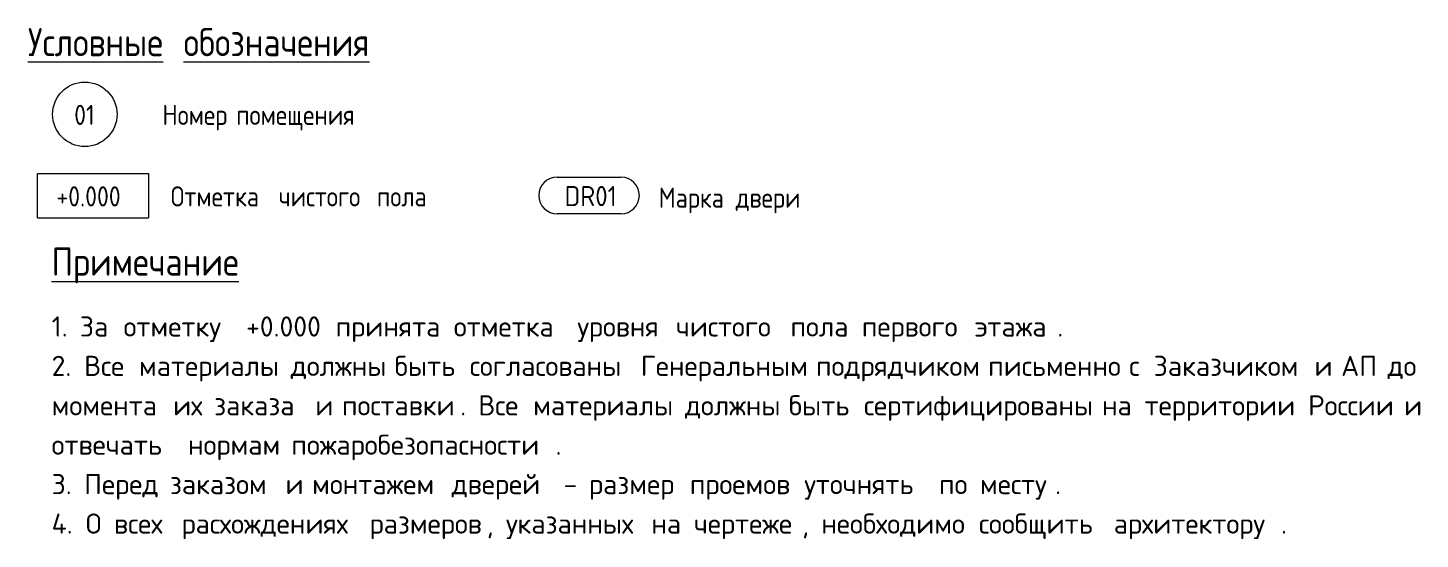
# Model space of a CAD drawing. Header units: millimetres. Extents: x 81632 to 272167, y -8553 to 29000.
# Drawn here: x 271994.4 to 272167.4, y 2388.3 to 2451.8 of the extents above; entities that cross this region are included whole.
import ezdxf

# ---------------------------------------------------------------- set-up
doc = ezdxf.new("R2010")
doc.units = ezdxf.units.MM
doc.layers.add('A-DETL-2', color=7, linetype='Continuous', lineweight=9)
doc.layers.add('G-ANNO-TEXT', color=7, linetype='Continuous', lineweight=9)
doc.styles.add('GOST Common_2', font='GOST_Common.ttf', dxfattribs={"width": 0.9, "height": 3.5})
doc.styles.add('GOST Common_3', font='GOST_Common.ttf', dxfattribs={"width": 0.9, "height": 2.5})
doc.styles.add('ISOCPEUR_2', font='isocpeur.ttf', dxfattribs={"width": 0.9, "height": 2.5})
doc.styles.add('ISOCPEUR_3', font='isocpeur.ttf', dxfattribs={"height": 2.5})

msp = doc.modelspace()

# ---------------------------------------------------------------- linework, layer by layer
at = {"layer": 'A-DETL-2'}
for p, q in [((271995.64, 2433.7), (272009.43, 2433.7)), ((271995.64, 2428.2), (271995.64, 2433.7)), ((272009.43, 2433.7), (272009.43, 2428.2)), ((272060.18, 2433.27), (272068.11, 2433.27)), ((271995.64, 2428.2), (272009.43, 2428.2)), ((272068.11, 2428.71), (272060.18, 2428.71))]:
    msp.add_line(p, q, dxfattribs=at)
msp.add_circle((272001.52, 2441.06), 4, dxfattribs=at)
for centre, start, end in [((272060.18, 2430.99), 90, 180), ((272068.11, 2430.99), 0, 90), ((272060.18, 2430.99), 180, 270), ((272068.11, 2430.99), 270, 0)]:
    msp.add_arc(centre, 2.28, start, end, dxfattribs=at)

# ---------------------------------------------------------------- texts
at = {"layer": 'G-ANNO-TEXT', "attachment_point": 1}
for s, insert, char_height, width, style in [('\\LУсловные', (271994.45, 2451.77), 3.5, 22.1506, 'GOST Common_2'), ('\\L\\fGOST Common|b0|i0|c204|p34|;\\W.9;\\L ', (272012.72, 2451.77), 3.5, 1.2987, 'GOST Common_2'), ('\\Lобозначения', (272013.79, 2451.77), 3.5, 30.1595, 'GOST Common_2'), ('01', (272000.2, 2442.24), 2.5, 3.319, 'GOST Common_3'), ('Номер', (272011.15, 2442.24), 2.5, 10.1734, 'GOST Common_3'), ('\\fGOST Common|b0|i0|c204|p34|;\\W.9; ', (272019.54, 2442.24), 2.5, 0.938, 'GOST Common_3'), ('помещения', (272020.32, 2442.24), 2.5, 18.543, 'GOST Common_3'), ('+0.000', (271998, 2432.12), 2.5, 10.5342, 'GOST Common_3'), ('Отметка', (272012.2, 2432.12), 2.5, 15.2962, 'GOST Common_3'), ('\\fGOST Common|b0|i0|c204|p34|;\\W.9; ', (272024.82, 2432.12), 2.5, 0.938, 'GOST Common_3'), ('чистого', (272025.6, 2432.12), 2.5, 13.8532, 'GOST Common_3'), ('\\fGOST Common|b0|i0|c204|p34|;\\W.9; ', (272037.03, 2432.12), 2.5, 0.938, 'GOST Common_3'), ('пола', (272037.8, 2432.12), 2.5, 8.0089, 'GOST Common_3'), ('\\fGOST Common|b0|i0|c204|p34|;\\W.9; ', (272044.41, 2432.12), 2.5, 0.938, 'GOST Common_3'), ('DR01', (272061.11, 2432.16), 2.5, 7.6481, 'ISOCPEUR_2'), ('Марка', (272072.78, 2431.96), 2.5, 10.6785, 'GOST Common_3'), ('\\fGOST Common|b0|i0|c204|p34|;\\W.9; ', (272081.59, 2431.96), 2.5, 0.938, 'GOST Common_3'), ('двери', (272082.36, 2431.96), 2.5, 9.7405, 'GOST Common_3'), ('\\LПримечание', (271997.4, 2424.52), 3.5, 28.5, 'GOST Common_2'), ('1. ', (271997.4, 2415.97), 2.5, 4.2489, 'ISOCPEUR_3'), ('За', (272000.91, 2415.97), 2.5, 4.73, 'ISOCPEUR_3'), ('\\fISOCPEUR|b0|i0|c204|p34|; ', (272004.81, 2415.97), 2.5, 1.8439, 'ISOCPEUR_3'), (' +0.000 ', (272019.96, 2415.97), 2.5, 15.3924, 'ISOCPEUR_3'), ('\\fISOCPEUR|b0|i0|c204|p34|; ', (272045.82, 2415.97), 2.5, 1.8439, 'ISOCPEUR_3'), ('\\fISOCPEUR|b0|i0|c204|p34|; ', (272061.17, 2415.97), 2.5, 1.8439, 'ISOCPEUR_3'), ('\\fISOCPEUR|b0|i0|c204|p34|; ', (272073.4, 2415.97), 2.5, 1.8439, 'ISOCPEUR_3'), ('\\fISOCPEUR|b0|i0|c204|p34|; ', (272087.63, 2415.97), 2.5, 1.8439, 'ISOCPEUR_3'), ('\\fISOCPEUR|b0|i0|c204|p34|; ', (272096.49, 2415.97), 2.5, 1.8439, 'ISOCPEUR_3'), ('\\fISOCPEUR|b0|i0|c204|p34|; ', (272110.51, 2415.97), 2.5, 1.8439, 'ISOCPEUR_3'), ('отметку', (272006.33, 2415.97), 2.5, 16.5148, 'ISOCPEUR_3'), ('принята', (272032.66, 2415.97), 2.5, 15.9536, 'ISOCPEUR_3'), ('отметка', (272047.34, 2415.97), 2.5, 16.7553, 'ISOCPEUR_3'), ('уровня', (272062.69, 2415.97), 2.5, 12.9873, 'ISOCPEUR_3'), ('чистого', (272074.93, 2415.97), 2.5, 15.3924, 'ISOCPEUR_3'), ('пола', (272089.15, 2415.97), 2.5, 8.8987, 'ISOCPEUR_3'), ('первого', (272098.01, 2415.97), 2.5, 15.1519, 'ISOCPEUR_3'), ('этажа', (272112.03, 2415.97), 2.5, 12.4262, 'ISOCPEUR_3'), ('\\fISOCPEUR|b0|i0|c204|p34|;.', (272122.29, 2415.97), 2.5, 0.8819, 'ISOCPEUR_3'), ('2. ', (271997.4, 2411.08), 2.5, 4.8903, 'ISOCPEUR_3'), ('Все', (272001.44, 2411.08), 2.5, 6.4135, 'ISOCPEUR_3'), ('\\fISOCPEUR|b0|i0|c204|p34|; ', (272006.73, 2411.08), 2.5, 1.8439, 'ISOCPEUR_3'), ('материалы', (272008.25, 2411.08), 2.5, 21.0042, 'ISOCPEUR_3'), ('\\fISOCPEUR|b0|i0|c204|p34|; ', (272025.58, 2411.08), 2.5, 1.8439, 'ISOCPEUR_3'), ('должны', (272027.1, 2411.08), 2.5, 13.789, 'ISOCPEUR_3'), ('\\fISOCPEUR|b0|i0|c204|p34|; ', (272038.48, 2411.08), 2.5, 1.8439, 'ISOCPEUR_3'), ('быть', (272040, 2411.08), 2.5, 9.4599, 'ISOCPEUR_3'), ('\\fISOCPEUR|b0|i0|c204|p34|; ', (272047.81, 2411.08), 2.5, 1.8439, 'ISOCPEUR_3'), ('согласованы', (272049.33, 2411.08), 2.5, 23.8903, 'ISOCPEUR_3'), ('\\fISOCPEUR|b0|i0|c204|p34|; ', (272069.04, 2411.08), 2.5, 1.8439, 'ISOCPEUR_3'), ('Генеральным', (272070.56, 2411.08), 2.5, 24.5316, 'ISOCPEUR_3'), ('\\fISOCPEUR|b0|i0|c204|p34|; ', (272090.8, 2411.08), 2.5, 1.8439, 'ISOCPEUR_3'), ('подрядчиком', (272092.32, 2411.08), 2.5, 24.0506, 'ISOCPEUR_3'), ('\\fISOCPEUR|b0|i0|c204|p34|; ', (272112.17, 2411.08), 2.5, 1.8439, 'ISOCPEUR_3'), ('письменно', (272113.69, 2411.08), 2.5, 19.4008, 'ISOCPEUR_3'), ('\\fISOCPEUR|b0|i0|c204|p34|; ', (272129.69, 2411.08), 2.5, 1.8439, 'ISOCPEUR_3'), ('\\fISOCPEUR|b0|i0|c204|p34|;с', (272131.22, 2411.08), 2.5, 1.8439, 'ISOCPEUR_3'), ('\\fISOCPEUR|b0|i0|c204|p34|; ', (272132.74, 2411.08), 2.5, 1.8439, 'ISOCPEUR_3'), ('Заказчиком', (272134.26, 2411.08), 2.5, 22.3671, 'ISOCPEUR_3'), ('\\fISOCPEUR|b0|i0|c204|p34|; ', (272152.71, 2411.08), 2.5, 1.8439, 'ISOCPEUR_3'), ('\\fISOCPEUR|b0|i0|c204|p34|;и', (272154.23, 2411.08), 2.5, 2.1646, 'ISOCPEUR_3'), ('\\fISOCPEUR|b0|i0|c204|p34|; ', (272156.02, 2411.08), 2.5, 1.8439, 'ISOCPEUR_3'), ('АП', (272157.54, 2411.08), 2.5, 5.1308, 'ISOCPEUR_3'), ('\\fISOCPEUR|b0|i0|c204|p34|; ', (272161.78, 2411.08), 2.5, 1.8439, 'ISOCPEUR_3'), ('до', (272163.3, 2411.08), 2.5, 4.3291, 'ISOCPEUR_3'), ('\\fISOCPEUR|b0|i0|c204|p34|; ', (272166.87, 2411.08), 2.5, 1.8439, 'ISOCPEUR_3'), ('момента', (271997.4, 2406.18), 2.5, 16.4346, 'ISOCPEUR_3'), ('\\fISOCPEUR|b0|i0|c204|p34|; ', (272010.96, 2406.18), 2.5, 1.8439, 'ISOCPEUR_3'), ('их', (272012.48, 2406.18), 2.5, 4.3291, 'ISOCPEUR_3'), ('\\fISOCPEUR|b0|i0|c204|p34|; ', (272016.06, 2406.18), 2.5, 1.8439, 'ISOCPEUR_3'), ('заказа', (272017.58, 2406.18), 2.5, 13.3882, 'ISOCPEUR_3'), ('\\fISOCPEUR|b0|i0|c204|p34|; ', (272028.62, 2406.18), 2.5, 1.8439, 'ISOCPEUR_3'), ('\\fISOCPEUR|b0|i0|c204|p34|;и', (272030.14, 2406.18), 2.5, 2.1646, 'ISOCPEUR_3'), ('\\fISOCPEUR|b0|i0|c204|p34|; ', (272031.93, 2406.18), 2.5, 1.8439, 'ISOCPEUR_3'), ('поставки', (272033.45, 2406.18), 2.5, 17.7975, 'ISOCPEUR_3'), ('Все', (272050.39, 2406.18), 2.5, 6.4135, 'ISOCPEUR_3'), ('\\fISOCPEUR|b0|i0|c204|p34|; ', (272055.68, 2406.18), 2.5, 1.8439, 'ISOCPEUR_3'), ('материалы', (272057.2, 2406.18), 2.5, 21.0042, 'ISOCPEUR_3'), ('\\fISOCPEUR|b0|i0|c204|p34|; ', (272074.53, 2406.18), 2.5, 1.8439, 'ISOCPEUR_3'), ('должны', (272076.05, 2406.18), 2.5, 13.789, 'ISOCPEUR_3'), ('\\fISOCPEUR|b0|i0|c204|p34|; ', (272087.43, 2406.18), 2.5, 1.8439, 'ISOCPEUR_3'), ('быть', (272088.95, 2406.18), 2.5, 9.4599, 'ISOCPEUR_3'), ('\\fISOCPEUR|b0|i0|c204|p34|; ', (272096.75, 2406.18), 2.5, 1.8439, 'ISOCPEUR_3'), ('сертифицированы', (272098.28, 2406.18), 2.5, 33.9915, 'ISOCPEUR_3'), ('\\fISOCPEUR|b0|i0|c204|p34|; ', (272126.32, 2406.18), 2.5, 1.8439, 'ISOCPEUR_3'), ('на', (272127.84, 2406.18), 2.5, 4.5696, 'ISOCPEUR_3'), ('\\fISOCPEUR|b0|i0|c204|p34|; ', (272131.61, 2406.18), 2.5, 1.8439, 'ISOCPEUR_3'), ('территории', (272133.13, 2406.18), 2.5, 22.7679, 'ISOCPEUR_3'), ('\\fISOCPEUR|b0|i0|c204|p34|; ', (272151.92, 2406.18), 2.5, 1.8439, 'ISOCPEUR_3'), ('России', (272153.44, 2406.18), 2.5, 12.5865, 'ISOCPEUR_3'), ('\\fISOCPEUR|b0|i0|c204|p34|; ', (272163.83, 2406.18), 2.5, 1.8439, 'ISOCPEUR_3'), ('\\fISOCPEUR|b0|i0|c204|p34|;и', (272165.35, 2406.18), 2.5, 2.1646, 'ISOCPEUR_3'), ('\\fISOCPEUR|b0|i0|c204|p34|; ', (272167.13, 2406.18), 2.5, 1.8439, 'ISOCPEUR_3'), ('. ', (272048.14, 2406.18), 2.5, 2.7257, 'ISOCPEUR_3'), ('отвечать', (271997.4, 2401.29), 2.5, 18.6793, 'ISOCPEUR_3'), ('\\fISOCPEUR|b0|i0|c204|p34|; ', (272012.81, 2401.29), 2.5, 1.8439, 'ISOCPEUR_3'), ('нормам', (272014.34, 2401.29), 2.5, 13.7089, 'ISOCPEUR_3'), ('\\fISOCPEUR|b0|i0|c204|p34|; ', (272025.65, 2401.29), 2.5, 1.8439, 'ISOCPEUR_3'), ('пожаробезопасности', (272027.17, 2401.29), 2.5, 39.7637, 'ISOCPEUR_3'), ('\\fISOCPEUR|b0|i0|c204|p34|;.', (272059.98, 2401.29), 2.5, 0.8819, 'ISOCPEUR_3'), ('3. ', (271997.4, 2396.4), 2.5, 4.8903, 'ISOCPEUR_3'), ('Перед', (272001.44, 2396.4), 2.5, 11.0633, 'ISOCPEUR_3'), ('\\fISOCPEUR|b0|i0|c204|p34|; ', (272010.57, 2396.4), 2.5, 1.8439, 'ISOCPEUR_3'), ('заказом', (272012.09, 2396.4), 2.5, 15.5527, 'ISOCPEUR_3'), ('\\fISOCPEUR|b0|i0|c204|p34|; ', (272024.92, 2396.4), 2.5, 1.8439, 'ISOCPEUR_3'), ('\\fISOCPEUR|b0|i0|c204|p34|;и', (272026.44, 2396.4), 2.5, 2.1646, 'ISOCPEUR_3'), ('\\fISOCPEUR|b0|i0|c204|p34|; ', (272028.23, 2396.4), 2.5, 1.8439, 'ISOCPEUR_3'), ('монтажем', (272029.75, 2396.4), 2.5, 19.1603, 'ISOCPEUR_3'), ('\\fISOCPEUR|b0|i0|c204|p34|; ', (272045.56, 2396.4), 2.5, 1.8439, 'ISOCPEUR_3'), ('дверей', (272047.08, 2396.4), 2.5, 12.9873, 'ISOCPEUR_3'), ('  - ', (272057.79, 2396.4), 2.5, 7.6962, 'ISOCPEUR_3'), ('размер', (272064.14, 2396.4), 2.5, 13.308, 'ISOCPEUR_3'), ('\\fISOCPEUR|b0|i0|c204|p34|; ', (272075.12, 2396.4), 2.5, 1.8439, 'ISOCPEUR_3'), ('проемов', (272076.65, 2396.4), 2.5, 15.3924, 'ISOCPEUR_3'), ('\\fISOCPEUR|b0|i0|c204|p34|; ', (272089.35, 2396.4), 2.5, 1.8439, 'ISOCPEUR_3'), ('уточнять', (272090.87, 2396.4), 2.5, 18.4388, 'ISOCPEUR_3'), ('\\fISOCPEUR|b0|i0|c204|p34|; ', (272106.08, 2396.4), 2.5, 1.8439, 'ISOCPEUR_3'), ('по', (272107.6, 2396.4), 2.5, 4.3291, 'ISOCPEUR_3'), ('\\fISOCPEUR|b0|i0|c204|p34|; ', (272111.17, 2396.4), 2.5, 1.8439, 'ISOCPEUR_3'), ('месту', (272112.69, 2396.4), 2.5, 11.3038, 'ISOCPEUR_3'), ('\\fISOCPEUR|b0|i0|c204|p34|;.', (272122.02, 2396.4), 2.5, 0.8819, 'ISOCPEUR_3'), ('4. ', (271997.4, 2391.5), 2.5, 5.1308, 'ISOCPEUR_3'), ('\\fISOCPEUR|b0|i0|c204|p34|;О', (272001.64, 2391.5), 2.5, 2.4051, 'ISOCPEUR_3'), ('\\fISOCPEUR|b0|i0|c204|p34|; ', (272003.62, 2391.5), 2.5, 1.8439, 'ISOCPEUR_3'), ('\\fISOCPEUR|b0|i0|c204|p34|; ', (272012.02, 2391.5), 2.5, 1.8439, 'ISOCPEUR_3'), ('\\fISOCPEUR|b0|i0|c204|p34|; ', (272035.37, 2391.5), 2.5, 1.8439, 'ISOCPEUR_3'), ('\\fISOCPEUR|b0|i0|c204|p34|; ', (272070.36, 2391.5), 2.5, 1.8439, 'ISOCPEUR_3'), ('\\fISOCPEUR|b0|i0|c204|p34|; ', (272075.65, 2391.5), 2.5, 1.8439, 'ISOCPEUR_3'), ('необходимо', (272092.98, 2391.5), 2.5, 21.8861, 'ISOCPEUR_3'), ('\\fISOCPEUR|b0|i0|c204|p34|; ', (272111.04, 2391.5), 2.5, 1.8439, 'ISOCPEUR_3'), ('сообщить', (272112.56, 2391.5), 2.5, 18.4388, 'ISOCPEUR_3'), ('\\fISOCPEUR|b0|i0|c204|p34|; ', (272127.78, 2391.5), 2.5, 1.8439, 'ISOCPEUR_3'), ('всех', (272005.14, 2391.5), 2.5, 8.3376, 'ISOCPEUR_3'), ('расхождениях', (272013.54, 2391.5), 2.5, 26.4557, 'ISOCPEUR_3'), ('размеров', (272036.89, 2391.5), 2.5, 17.6371, 'ISOCPEUR_3'), ('указанных', (272053.83, 2391.5), 2.5, 20.0422, 'ISOCPEUR_3'), ('на', (272071.88, 2391.5), 2.5, 4.5696, 'ISOCPEUR_3'), ('чертеже', (272077.17, 2391.5), 2.5, 16.2743, 'ISOCPEUR_3'), ('архитектору', (272129.3, 2391.5), 2.5, 25.173, 'ISOCPEUR_3'), (', ', (272051.44, 2391.5), 2.5, 2.8861, 'ISOCPEUR_3'), (', ', (272090.6, 2391.5), 2.5, 2.8861, 'ISOCPEUR_3'), ('\\fISOCPEUR|b0|i0|c204|p34|;.', (272150.07, 2391.5), 2.5, 0.8819, 'ISOCPEUR_3')]:
    msp.add_mtext(s, dxfattribs=dict(at, insert=insert, char_height=char_height, width=width, style=style))

doc.saveas('drawing.dxf')
